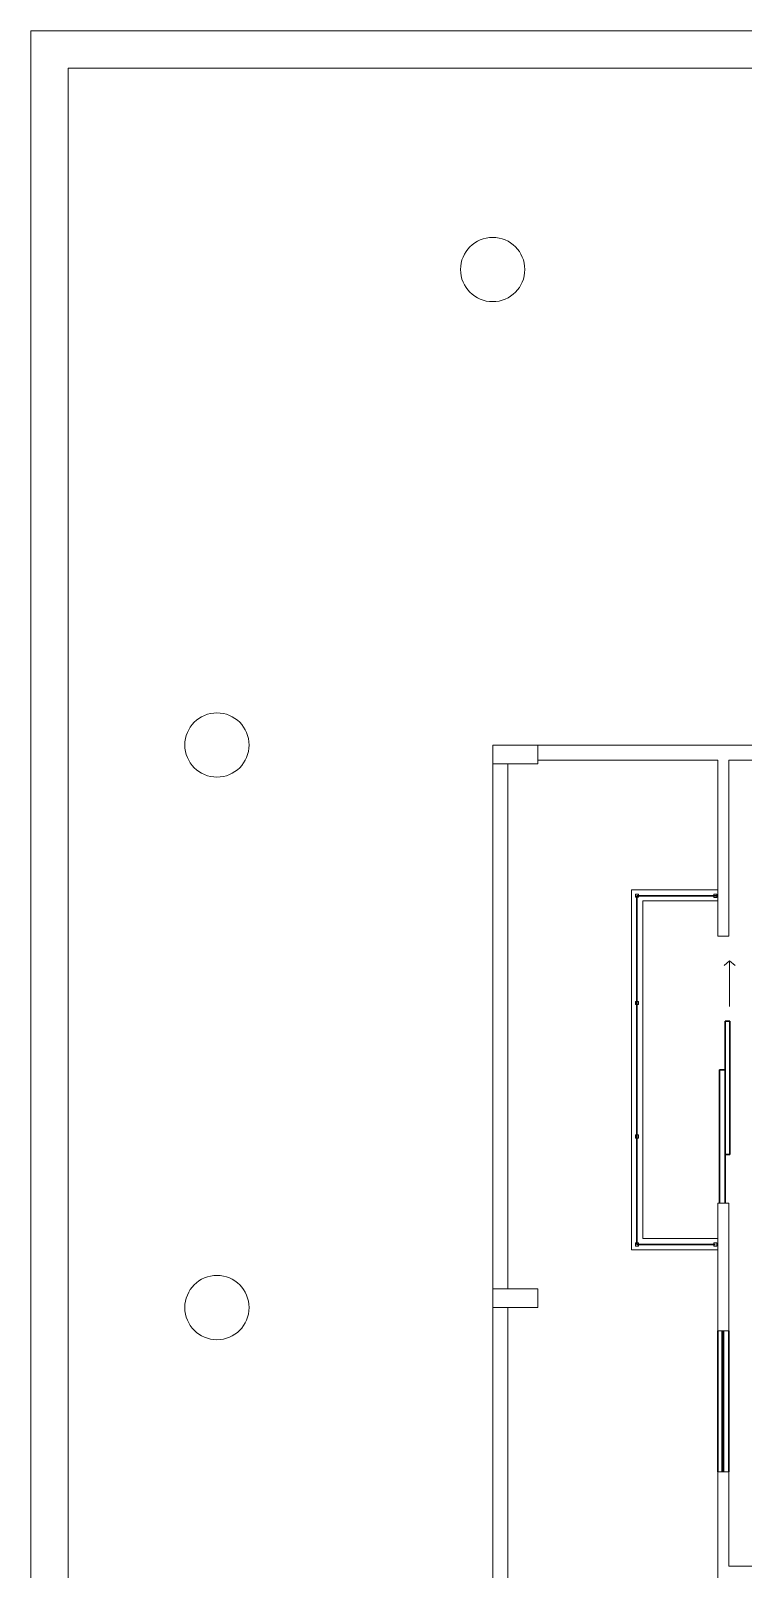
# Model space of a CAD drawing. Header units: metres. Extents: x -2 to 3328848, y -2 to 2725060.
# Drawn here: x 1662729.4 to 1662824.4, y 1363864.8 to 1364069.9 of the extents above; entities that cross this region are included whole.
import ezdxf
from ezdxf.enums import TextEntityAlignment as Align

# ---------------------------------------------------------------- set-up
doc = ezdxf.new("R2010")
doc.units = ezdxf.units.M
doc.layers.get('0').update_dxf_attribs({"color": 253, "lineweight": 0})
doc.layers.add('CAJETIN', color=7, linetype='Continuous', lineweight=0, true_color=0x000000)
doc.layers.add('NOFIJO', color=253, linetype='Continuous', lineweight=0)
doc.layers.add('ventanas', color=253, linetype='Continuous', lineweight=30)
doc.styles.get("Standard").update_dxf_attribs({"font": 'arial.ttf'})

# ---------------------------------------------------------------- blocks, each defined once
blk = doc.blocks.new('*U96')
for points in [[(-594, 0), (0, 0), (0, 420), (-594, 420)], [(-589, 5), (-5, 5), (-5, 415), (-589, 415)]]:
    blk.add_lwpolyline(points, close=True)
at = {"lineweight": 30, "flags": 104}
blk.add_attdef('NOMBRE_PROYECTO', text='', height=5, dxfattribs=at).set_placement((-165, 63.27), align=Align.TOP_LEFT)
for tag, p in [('PROMOTOR', (-133.74, 41.5)), ('SITUACION', (-133.74, 34.5)), ('AUTOR', (-133.74, 27.5)), ('1/X', (-133.74, 20.5)), ('XX/XX/XXXX', (-80.02, 20.5)), ('V.X', (-25.12, 20.5)), ('NOMBRE_PLANO', (-133.74, 13.5)), ('X', (-25.12, 13.48))]:
    blk.add_attdef(tag, text='', height=3.5).set_placement(p, align=Align.MIDDLE_LEFT)

msp = doc.modelspace()

# ---------------------------------------------------------------- linework, layer by layer
at = {"ltscale": 0.02}
for p, q in [((1662791.022, 1363754.702), (1662791.022, 1363974.702)), ((1662797.022, 1363972.702), (1662821.022, 1363972.702)), ((1662821.021, 1363949.203), (1662821.022, 1363972.702)), ((1662822.522, 1363972.702), (1662832.022, 1363972.702)), ((1662822.522, 1363949.203), (1662822.522, 1363972.702)), ((1662793.022, 1363972.202), (1662793.022, 1363902.202)), ((1662821.021, 1363955.408), (1662809.521, 1363955.408)), ((1662809.521, 1363907.408), (1662809.521, 1363955.408)), ((1662821.021, 1363953.908), (1662811.021, 1363953.908)), ((1662811.021, 1363908.908), (1662811.021, 1363953.908)), ((1662821.021, 1363949.203), (1662821.669, 1363949.203)), ((1662821.021, 1363949.203), (1662822.522, 1363949.203)), ((1662822.585, 1363939.849), (1662822.585, 1363945.918)), ((1662821.021, 1363815.791), (1662821.014, 1363913.614)), ((1662821.014, 1363913.614), (1662822.522, 1363913.614)), ((1662822.522, 1363865.246), (1662822.522, 1363913.614)), ((1662821.021, 1363907.408), (1662809.521, 1363907.408)), ((1662821.021, 1363908.908), (1662811.021, 1363908.908)), ((1662793.022, 1363899.702), (1662793.022, 1363829.702)), ((1662822.522, 1363896.584), (1662821.028, 1363896.584)), ((1662822.522, 1363877.803), (1662821.027, 1363877.803)), ((1662890.522, 1363865.246), (1662822.522, 1363865.246))]:
    msp.add_line(p, q, dxfattribs=at)
for p, q in [((1662822.585, 1363945.918), (1662821.878, 1363945.295)), ((1662823.325, 1363945.295), (1662822.585, 1363945.918)), ((1662822.522, 1363865.246), (1662890.522, 1363865.246))]:
    msp.add_line(p, q)
msp.add_lwpolyline([(1663191.022, 1363754.702), (1663191.022, 1363974.702), (1662791.022, 1363974.702), (1662791.022, 1363754.702)], close=True)
for points in [[(1662810.462, 1363954.397), (1662810.462, 1363954.828), (1662810.053, 1363954.828), (1662810.053, 1363954.397)], [(1662820.907, 1363954.391), (1662820.907, 1363954.822), (1662820.498, 1363954.822), (1662820.498, 1363954.391)], [(1662810.462, 1363940.097), (1662810.462, 1363940.529), (1662810.053, 1363940.529), (1662810.053, 1363940.097)], [(1662810.462, 1363922.302), (1662810.462, 1363922.734), (1662810.053, 1363922.734), (1662810.053, 1363922.302)], [(1662810.462, 1363907.889), (1662810.462, 1363908.32), (1662810.053, 1363908.32), (1662810.053, 1363907.889)], [(1662820.907, 1363907.889), (1662820.907, 1363908.32), (1662820.498, 1363908.32), (1662820.498, 1363907.889)]]:
    msp.add_lwpolyline(points, close=True, dxfattribs=at)
at = {"ltscale": 0.2}
for centre in [(1662791.022, 1364038.092), (1662754.268, 1363974.702), (1662754.268, 1363899.702)]:
    msp.add_circle(centre, 4.285, dxfattribs=at)
at = {"layer": 'CAJETIN', "linetype": 'Continuous'}
for points in [[(1662729.448, 1363649.921), (1663323.448, 1363649.921), (1663323.448, 1364069.921), (1662729.448, 1364069.921)], [(1662734.448, 1363654.921), (1663318.448, 1363654.921), (1663318.448, 1364064.921), (1662734.448, 1364064.921)]]:
    msp.add_lwpolyline(points, close=True, dxfattribs=at)
at = {"layer": 'NOFIJO', "ltscale": 0.02}
for points in [[(1662797.022, 1363972.202), (1662797.022, 1363974.702), (1662791.022, 1363974.702), (1662791.022, 1363972.202)], [(1662797.022, 1363899.702), (1662797.022, 1363902.202), (1662791.022, 1363902.202), (1662791.022, 1363899.702)]]:
    msp.add_lwpolyline(points, close=True, dxfattribs=at)
at = {"layer": 'ventanas', "ltscale": 0.02}
for p, q in [((1662810.247, 1363908.097), (1662810.247, 1363954.605)), ((1662810.247, 1363954.605), (1662820.813, 1363954.605)), ((1662821.993, 1363920.097), (1662821.993, 1363937.891)), ((1662822.64, 1363937.891), (1662821.993, 1363937.891)), ((1662822.64, 1363920.097), (1662822.64, 1363937.891)), ((1662821.993, 1363931.408), (1662821.247, 1363931.408)), ((1662821.247, 1363931.408), (1662821.247, 1363913.614)), ((1662821.993, 1363913.614), (1662821.993, 1363931.408)), ((1662822.64, 1363920.097), (1662821.993, 1363920.097)), ((1662820.691, 1363908.097), (1662810.247, 1363908.097))]:
    msp.add_line(p, q, dxfattribs=at)
at = {"layer": 'ventanas', "ltscale": 0.2}
for p, q in [((1662821.028, 1363896.584), (1662821.027, 1363877.803)), ((1662821.602, 1363896.584), (1662821.602, 1363877.803)), ((1662821.802, 1363896.584), (1662821.802, 1363877.803)), ((1662822.522, 1363896.584), (1662822.522, 1363877.803))]:
    msp.add_line(p, q, dxfattribs=at)

# ---------------------------------------------------------------- block references
at = {"layer": 'CAJETIN'}
msp.add_blockref('*U96', (1663323.448, 1363649.921), dxfattribs=at)

doc.saveas('drawing.dxf')
